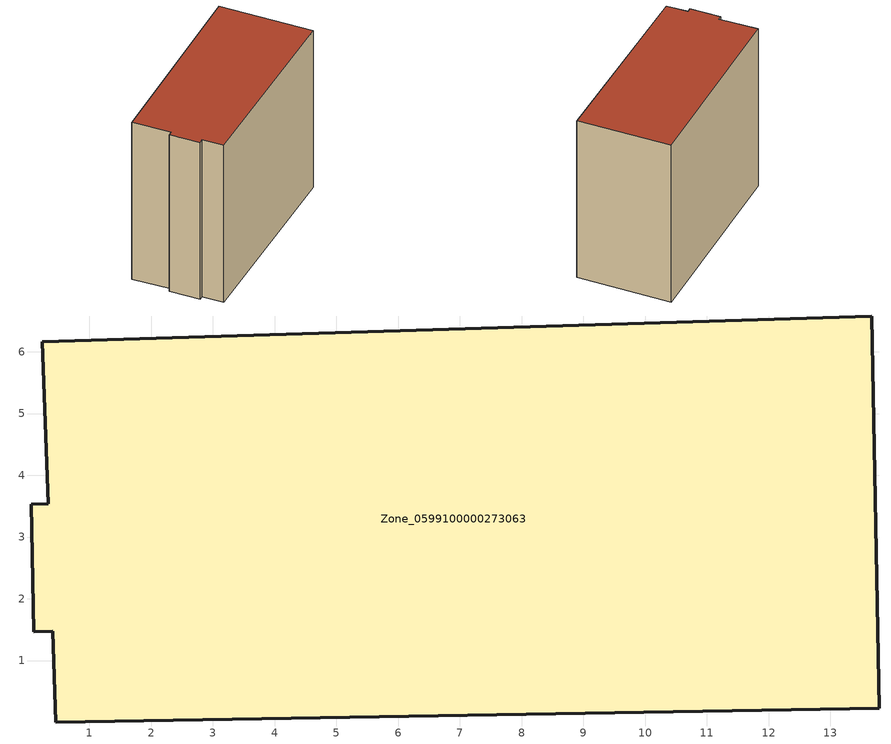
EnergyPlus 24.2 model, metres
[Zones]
Zone_0599100000273063
 floor ground (C_G): 0.1,1.46 0.06,3.53 0.33,3.54 0.24,6.17 13.67,6.58 13.79,0.23 0.45,0.01 0.4,1.48 z0
 wall outside (C_F): 13.67,6.58 0.24,6.17 0.33,3.54 0.06,3.53 0.1,1.46 0.4,1.48 0.45,0.01 13.79,0.23 13.67,6.58 z0:11.83
 roof outside (C_R): 0.06,3.53 0.1,1.46 0.4,1.48 0.45,0.01 13.79,0.23 13.67,6.58 0.24,6.17 0.33,3.54 z11.83
[BUILDING]
Pand.0599100000273063: North Axis=0; Terrain=City; Loads Convergence Tolerance Value=0.04; Temperature Convergence Tolerance Value=0.4; Solar Distribution=FullExterior; Maximum Number of Warmup Days=25; Minimum Number of Warmup Days=1
[Site:Location]
Rotterdam.The.Hague.AP_ZH_NLD Design_Conditions: Latitude=51.96; Longitude=4.45; Time Zone=1; Elevation=-4.5
[SITE:GROUNDTEMPERATURE:BUILDINGSURFACE]
18, 18, 18, 18, 18, 18, 18, 18, 18, 18, 18, 18
[MATERIAL] Thermal Absorptance=0.9; Solar Absorptance=0.7; Visible Absorptance=0.7
Name | Roughness | Thickness | Conductivity | Density | Specific Heat
G.TI.1946 | MediumSmooth | 0.15 | 1 | 540 | 1210
F.TI.1946 | Rough | 0.3 | 0.857143 | 1920 | 840
R.TI.1946 | MediumRough | 0.2 | 0.1 | 1500 | 1000
[CONSTRUCTION]
C_G: G.TI.1946
C_F: F.TI.1946
C_R: R.TI.1946
[ZONE]
Zone_0599100000273063: Type=1; Multiplier=1; Ceiling Height=Autocalculate; Volume=Autocalculate; Floor Area=autocalculate; Part of Total Floor Area=Yes
[ZONEINFILTRATION:DESIGNFLOWRATE]
Infil_Zone_0599100000273063: Zone or ZoneList or Space or SpaceList=Zone_0599100000273063; Schedule=AlwaysOn; Design Flow Rate Calculation Method=Flow/Area; Flow Rate per Floor Area=0.003; Constant Term Coefficient=1; Temperature Term Coefficient=0; Velocity Term Coefficient=0; Velocity Squared Term Coefficient=0
[HVACTEMPLATE:ZONE:IDEALLOADSAIRSYSTEM]
Zone_0599100000273063: Maximum Heating Supply Air Temperature=50; Minimum Cooling Supply Air Temperature=13; Maximum Heating Supply Air Humidity Ratio=0.0156; Minimum Cooling Supply Air Humidity Ratio=0.0077; Heating Limit=NoLimit; Cooling Limit=NoLimit; Dehumidification Control Type=ConstantSensibleHeatRatio; Cooling Sensible Heat Ratio=0.7; Dehumidification Setpoint=60; Humidification Control Type=None; Humidification Setpoint=30; Outdoor Air Method=None; Outdoor Air Flow Rate per Person=0.00944; Outdoor Air Flow Rate per Zone Floor Area=0; Outdoor Air Flow Rate per Zone=0; Demand Controlled Ventilation Type=None; Outdoor Air Economizer Type=NoEconomizer; Heat Recovery Type=None; Sensible Heat Recovery Effectiveness=0.7; Latent Heat Recovery Effectiveness=0.65
[ZONECONTROL:THERMOSTAT]
ThermostatControl_Zone_0599100000273063: Zone or ZoneList=Zone_0599100000273063; Control Type Schedule=DualSetpointControlType; Control 1=Thermostat_Zone_0599100000273063; Temperature Difference Between Cutout And Setpoint=0
[THERMOSTATSETPOINT:DUALSETPOINT]
Thermostat_Zone_0599100000273063: Heating Setpoint Temperature Schedule=HeatingSetpoint_Zone_0599100000273063; Cooling Setpoint Temperature Schedule=CoolingSetpoint_Zone_0599100000273063
[SCHEDULE:COMPACT]
HeatingSetpoint_Zone_0599100000273063: Through: 12/31, For: AllDays, Until: 24:00, 21
CoolingSetpoint_Zone_0599100000273063: Through: 12/31, For: AllDays, Until: 24:00, 24
DualSetpointControlType: Through: 12/31, For: AllDays, Until: 24:00, 4
AlwaysOn: Through: 12/31, For: AllDays, Until: 24:00, 1
